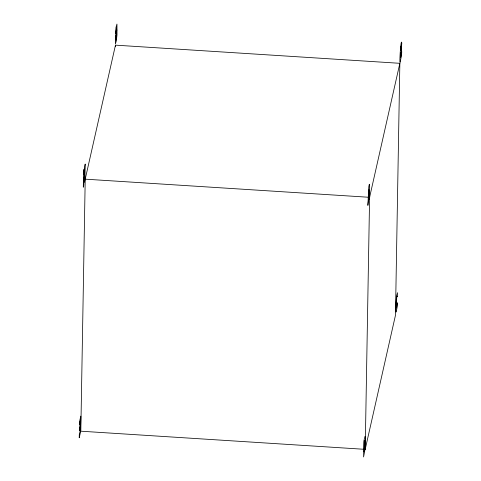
<?xml version="1.0" encoding="UTF-8"?>
<svg xmlns="http://www.w3.org/2000/svg" width="481" height="481" viewBox="0 0 481 481"><rect width="100%" height="100%" fill="white"/><g stroke="black" fill="none" stroke-linecap="round" stroke-linejoin="round"><path stroke-width="0.72" d="M85.215 179.166L80.814 431.198L365.205 449.356L395.454 315.35L399.855 63.312L115.47 45.154L85.215 179.166L368.855 197.27M115.446 46.657L115.47 45.154M365.205 449.356L369.6 197.318L399.855 63.312M401.274 52.255L400.679 57.389L400.751 53.385L401.22 51.707L401.274 52.255M401.773 43.056L401.443 48.623L401.737 51.93A4.84 0.415 -86.3 0 1 401.509 55.219L400.15 62.44C399.176 64.31 401.04 36.634 401.773 43.056M365.446 439.345L364.905 449.927L363.582 456.95L363.864 440.975L364.995 436.483L365.295 436.886A8.436 0.728 -86.3 0 1 365.446 439.345M364.953 442.159L364.832 446.494A4.521 0.391 -86.3 0 1 364.514 449.873L364.117 451.821L364.291 441.823L364.754 440.271L364.953 442.159M116.751 30.177L115.891 40.103L116.372 32.329L115.536 36.039L115.398 43.903L116.318 40.855L116.997 34.854L116.943 24.05L115.981 27.495L115.584 33.658L116.57 27.958L116.751 30.177M395.785 306.692L395.839 310.973A7.708 0.661 -86.3 0 0 396.2 311.983L397.252 306.559L397.318 302.802L396.452 308.044L396.699 297.979A5.081 0.439 -86.3 0 1 397.059 296.356L397.378 296.687L397.492 292.664L396.47 296.488L395.785 306.692M83.58 171.23L83.303 187.211L83.784 185.077L83.91 177.994L84.566 175.09L84.44 182.173L84.921 180.038L85.203 164.063L84.722 166.198L84.62 172.042L83.965 174.946L84.067 169.102L83.58 171.23M79.281 434.77L79.227 437.818L80.525 432.076L80.802 416.095L79.503 421.843L79.449 424.891L80.273 421.266L80.219 424.068L79.467 427.405L79.413 430.453L80.171 427.116L80.099 431.15L79.281 434.77M400.853 47.27L400.799 50.649L401.19 45.966L400.853 47.27M368.536 199.465L367.875 205.393L368.801 186.55L369.33 184.223L369.697 197.324L369.198 199.525L369.137 196.789L368.536 199.465M368.981 189.959L368.693 196.098L369.083 194.36L368.981 189.959"/></g></svg>
